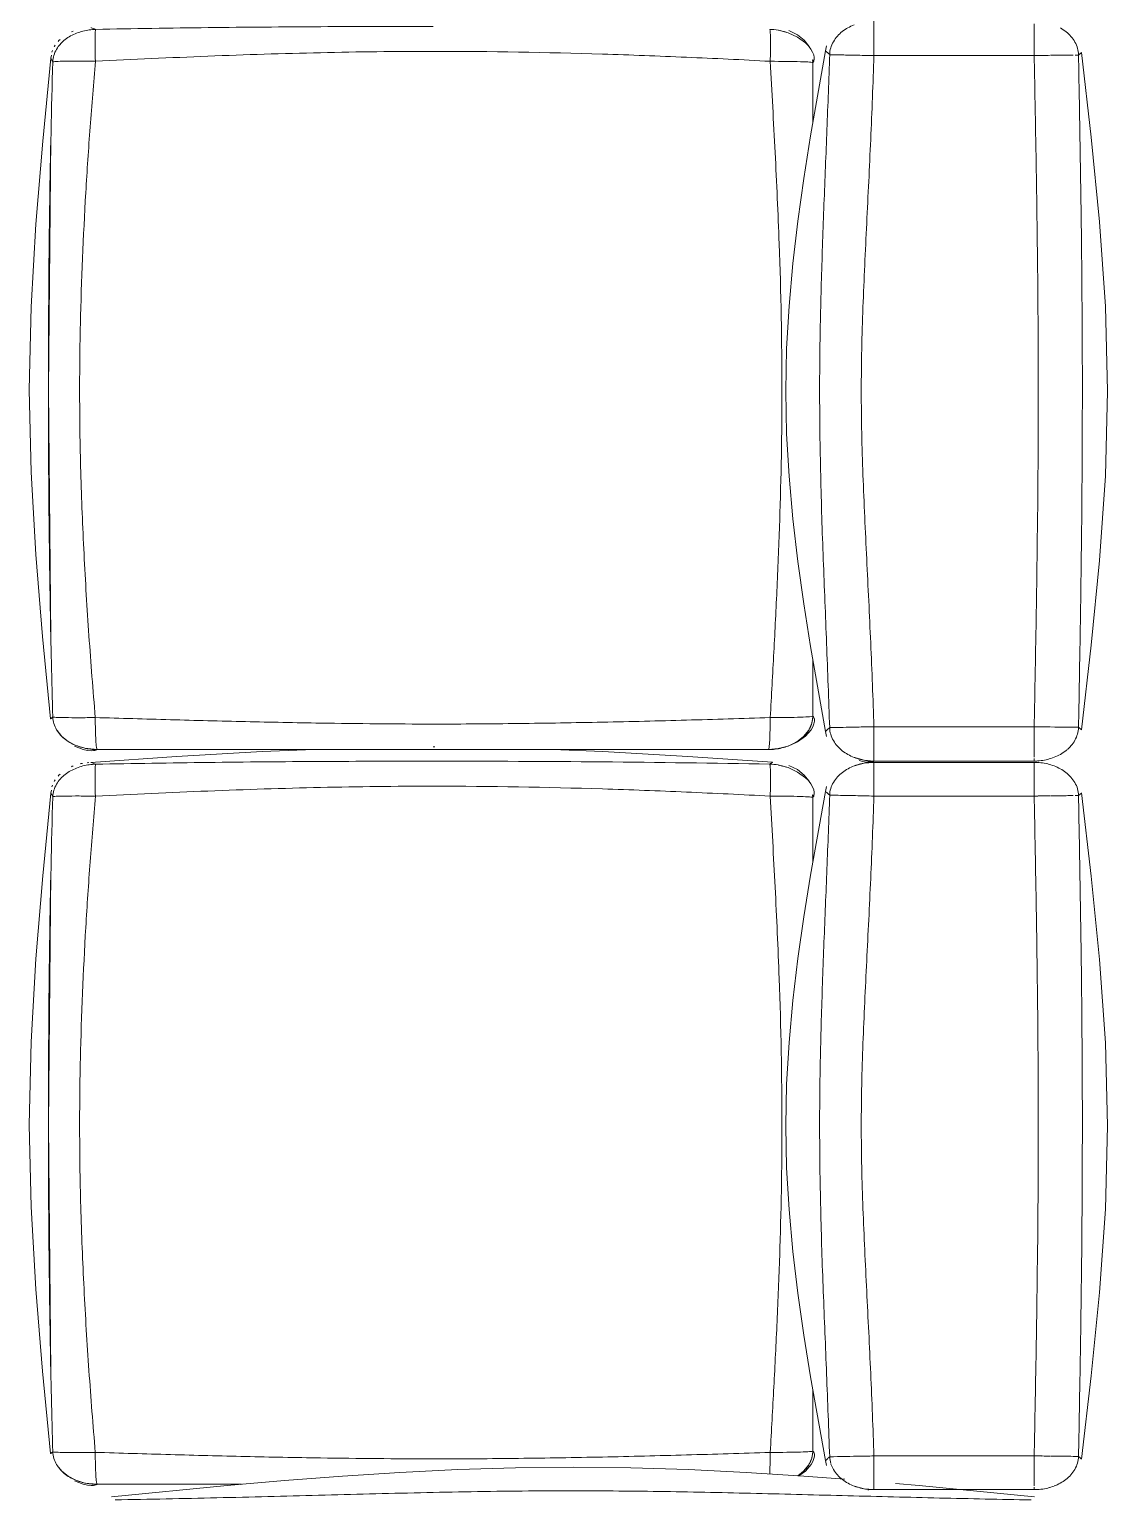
# Model space of a CAD drawing. Header units: millimetres. Extents: x 1680 to 166026, y 35966 to 91121.
# Drawn here: x 127098 to 128071, y 50130 to 51455 of the extents above; entities that cross this region are included whole.
import ezdxf

# ---------------------------------------------------------------- set-up
doc = ezdxf.new("R2010")
doc.units = ezdxf.units.MM
doc.layers.add('G-IMPT', color=8, linetype='Continuous', lineweight=18)
doc.layers.add('I-Furn', color=252, linetype='Continuous', lineweight=13)

# ---------------------------------------------------------------- blocks, each defined once
blk = doc.blocks.new('plan')
at = {"layer": 'G-IMPT', "color": 252, "lineweight": 20, "true_color": 0x939598}
for p, q in [((498117.9, -207505), (498118.7, -207504.6)), ((498118.7, -207504.6), (498119.5, -207504.3)), ((498756, -207503.4), (498764.8, -207505.8)), ((498764.8, -207505.8), (498773.2, -207509.7)), ((498765.3, -207503.8), (498773, -207507.5)), ((498102.4, -207518.3), (498102.7, -207517.7)), ((498102.7, -207517.7), (498103.3, -207516.9)), ((498105.9, -207513.5), (498106.6, -207512.6)), ((498106.6, -207512.6), (498107.6, -207511.7)), ((498773, -207507.5), (498779.2, -207512.4)), ((498773.2, -207509.7), (498780.4, -207514.9)), ((498779.2, -207512.4), (498783.6, -207518)), ((498780.4, -207514.9), (498783, -207517.6)), ((498783, -207517.6), (498785.1, -207520.4)), ((498783.6, -207518), (498784.1, -207519.2)), ((498799.2, -207517.5), (498798.3, -207522)), ((498099.4, -207528.7), (498092.1, -207603.6)), ((498092.1, -207603.6), (498099.4, -207528.7)), ((498099.4, -207528.7), (498099.8, -207526)), ((498100.2, -207523.1), (498100.8, -207521.8)), ((498784.9, -207598.8), (498798.3, -207522)), ((498798.3, -207522), (498784.9, -207598.8)), ((498785.1, -207520.4), (498786.7, -207523.1)), ((498786.7, -207523.1), (498787.8, -207525.8)), ((498786.9, -207532.7), (498786.8, -207530.7)), ((498787, -207530), (498786.9, -207532.6)), ((498786.9, -207532.5), (498787, -207530.4)), ((498787.1, -207532.5), (498786.9, -207532.7)), ((498786.9, -207532.7), (498787, -207586.6)), ((498787.3, -207532.3), (498787.1, -207532.5)), ((498787.8, -207531.5), (498787.3, -207532.3)), ((498787.8, -207525.8), (498788.2, -207528.1)), ((498788, -207530.8), (498787.8, -207531.5)), ((498788.2, -207529.8), (498788, -207530.8)), ((498788.2, -207528.1), (498788.2, -207529.8)), ((499038.3, -207599.9), (499029.5, -207523.4)), ((499029.5, -207523.4), (499038.3, -207599.9)), ((498778.8, -207637.2), (498784.9, -207598.8)), ((498784.9, -207598.8), (498778.8, -207637.2)), ((498092.1, -207603.6), (498085.9, -207678.4)), ((498085.9, -207678.4), (498092.1, -207603.6)), ((498097.1, -207828.2), (498099.4, -207600.2)), ((499045.8, -207676.4), (499038.3, -207599.9)), ((499038.3, -207599.9), (499045.8, -207676.4)), ((498773.4, -207675.7), (498778.8, -207637.2)), ((498778.8, -207637.2), (498773.4, -207675.7)), ((498085.9, -207678.4), (498081.5, -207753.3)), ((498081.5, -207753.3), (498085.9, -207678.4)), ((498768.9, -207714.1), (498773.4, -207675.7)), ((498773.4, -207675.7), (498768.9, -207714.1)), ((499051, -207752.8), (499045.8, -207676.4)), ((499045.8, -207676.4), (499051, -207752.8)), ((498765.5, -207752.5), (498768.9, -207714.1)), ((498768.9, -207714.1), (498765.5, -207752.5)), ((498081.5, -207753.3), (498079.9, -207828.2)), ((498079.9, -207828.2), (498081.5, -207753.3)), ((498763.3, -207790.9), (498765.5, -207752.5)), ((498765.5, -207752.5), (498763.3, -207790.9)), ((499053, -207829.3), (499051, -207752.8)), ((499051, -207752.8), (499053, -207829.3)), ((498762.5, -207829.3), (498763.3, -207790.9)), ((498763.3, -207790.9), (498762.5, -207829.3)), ((498079.9, -207828.2), (498081.5, -207902.4)), ((498081.5, -207902.4), (498079.9, -207828.2)), ((498099.3, -208051.8), (498097.1, -207828.2)), ((498763.3, -207867.7), (498762.5, -207829.3)), ((498762.5, -207829.3), (498763.3, -207867.7)), ((499053, -207829.3), (499051, -207905.8)), ((499051, -207905.8), (499053, -207829.3)), ((498765.5, -207906.1), (498763.3, -207867.7)), ((498763.3, -207867.7), (498765.5, -207906.1)), ((498081.5, -207902.4), (498085.8, -207976.7)), ((498085.8, -207976.7), (498081.5, -207902.4)), ((498768.9, -207944.6), (498765.5, -207906.1)), ((498765.5, -207906.1), (498768.9, -207944.6)), ((499051, -207905.8), (499045.8, -207982.2)), ((499045.8, -207982.2), (499051, -207905.8)), ((498773.4, -207983), (498768.9, -207944.6)), ((498768.9, -207944.6), (498773.4, -207983)), ((498085.8, -207976.7), (498091.9, -208050.9)), ((498091.9, -208050.9), (498085.8, -207976.7)), ((498778.8, -208021.4), (498773.4, -207983)), ((498773.4, -207983), (498778.8, -208021.4)), ((499045.8, -207982.2), (499038.3, -208058.7)), ((499038.3, -208058.7), (499045.8, -207982.2)), ((498784.9, -208059.8), (498778.8, -208021.4)), ((498778.8, -208021.4), (498784.9, -208059.8)), ((498091.9, -208050.9), (498099.1, -208125.1)), ((498099.1, -208125.1), (498091.9, -208050.9)), ((498798.3, -208136.6), (498784.9, -208059.8)), ((498784.9, -208059.8), (498798.3, -208136.6)), ((499038.3, -208058.7), (499029.5, -208135.2)), ((499029.5, -208135.2), (499038.3, -208058.7)), ((498787, -208072.1), (498786.9, -208122.9)), ((498783.3, -208135.4), (498786, -208129.2)), ((498786, -208129.2), (498786.7, -208126)), ((498786.7, -208126), (498786.9, -208122.9)), ((498787.2, -208123), (498787, -208122.9)), ((498787.6, -208123.5), (498787.2, -208123)), ((498787.8, -208123.9), (498787.6, -208123.5)), ((498788.1, -208124.6), (498787.8, -208123.9)), ((498788, -208129.7), (498788.4, -208127.4)), ((498788.4, -208125.6), (498788.1, -208124.6)), ((498788.4, -208127.4), (498788.4, -208125.6)), ((498105, -208135.8), (498109.2, -208141)), ((498109.2, -208141), (498114.9, -208145.6)), ((498772.5, -208146), (498778.7, -208141.1)), ((498773.2, -208146), (498780.4, -208140.8)), ((498778.7, -208141.1), (498783.3, -208135.4)), ((498780.4, -208140.8), (498785.4, -208135)), ((498785.4, -208135), (498787, -208132.3)), ((498787, -208132.3), (498788, -208129.7)), ((498799.2, -208141.1), (498798.3, -208136.6)), ((498114.9, -208145.6), (498121.9, -208149.2)), ((498120.7, -208149.9), (498128.6, -208152.9)), ((498121.9, -208149.2), (498130.1, -208151.7)), ((498128.6, -208152.9), (498132.4, -208153.7)), ((498130.1, -208151.7), (498141, -208152.9)), ((498132.4, -208153.7), (498135.6, -208154)), ((498135.6, -208154), (498137.7, -208153.9)), ((498137.7, -208153.9), (498139, -208153.7)), ((498140.9, -208152.9), (498138.4, -208152.9)), ((498139, -208153.7), (498139.8, -208153.5)), ((498139.8, -208153.5), (498140.3, -208153.3)), ((498140.3, -208153.3), (498140.8, -208153)), ((498140.8, -208153), (498141, -208152.9)), ((498444.4, -208153), (498141, -208152.9)), ((498290, -208154.8), (498212.7, -208159.2)), ((498212.7, -208159.2), (498290, -208154.8)), ((498336.9, -208152.9), (498290, -208154.8)), ((498290, -208154.8), (498336.9, -208152.9)), ((498445.8, -208150.5), (498444.4, -208150.5)), ((498444.4, -208150.5), (498445.8, -208150.5)), ((498445.8, -208153), (498444.4, -208153)), ((498746.9, -208152.9), (498445.8, -208153)), ((498597.6, -208154.7), (498552, -208152.9)), ((498552, -208152.9), (498597.6, -208154.7)), ((498674.1, -208159.1), (498597.6, -208154.7)), ((498597.6, -208154.7), (498674.1, -208159.1)), ((498746.9, -208152.9), (498755.8, -208152.1)), ((498755, -208152.2), (498755.8, -208152.1)), ((498755.8, -208152.1), (498764.6, -208149.8)), ((498755.8, -208152.1), (498757.1, -208151.8)), ((498763.4, -208150.2), (498764.7, -208149.8)), ((498764.6, -208149.8), (498772.5, -208146)), ((498764.7, -208149.8), (498773.2, -208146)), ((498117.9, -208168.5), (498118.7, -208168)), ((498118.7, -208168), (498119.5, -208167.8)), ((498125.9, -208165.8), (498126.7, -208165.6)), ((498126.7, -208165.6), (498127.8, -208165.4)), ((498132.2, -208164.8), (498133.6, -208164.6)), ((498212.7, -208159.2), (498135.5, -208164.5)), ((498135.5, -208164.5), (498212.7, -208159.2)), ((498444.4, -208163.4), (498398.8, -208163.5)), ((498444.4, -208163.4), (498445.5, -208163.4)), ((498445.5, -208163.4), (498500.3, -208163.5)), ((498750.7, -208164.4), (498674.1, -208159.1)), ((498674.1, -208159.1), (498750.7, -208164.4)), ((498756, -208166.9), (498764.8, -208169.2)), ((498764.8, -208169.2), (498773.2, -208173.2)), ((498765.3, -208167.2), (498773, -208171)), ((498824.8, -208160.2), (498824.4, -208160.1)), ((498824.6, -208167.5), (498824.4, -208167.6)), ((498833.3, -208165.2), (498824.6, -208167.5)), ((498833.4, -208162.5), (498824.8, -208160.2)), ((498832, -208163.8), (498828.7, -208162.8)), ((498835.2, -208164.3), (498832, -208163.8)), ((498842.1, -208164.5), (498833.3, -208165.2)), ((498842.1, -208163.3), (498833.4, -208162.5)), ((498837.9, -208164.4), (498835.2, -208164.3)), ((498836.7, -208163.3), (498842.1, -208163.3)), ((498837.3, -208163.3), (498836.7, -208163.3)), ((498836.7, -208164.4), (498842.1, -208164.5)), ((498837.3, -208164.4), (498836.7, -208164.4)), ((498840.1, -208164.2), (498837.9, -208164.4)), ((498841, -208163.9), (498840.1, -208164.2)), ((498841.7, -208163.7), (498841, -208163.9)), ((498842.1, -208163.4), (498841.7, -208163.7)), ((498842.1, -208163.3), (498914.6, -208163.3)), ((498842.2, -208163.3), (498842.1, -208163.4)), ((498914.6, -208164.5), (498842.1, -208164.5)), ((498842.3, -208163.3), (498842.2, -208163.3)), ((498842.3, -208163.3), (498842.3, -208163.3)), ((498986.7, -208163.3), (498914.6, -208163.3)), ((498914.6, -208164.5), (498986.7, -208164.5)), ((498990.7, -208164.4), (498986.9, -208164.5)), ((498990.6, -208164.4), (498990.7, -208164.4)), ((498102.4, -208181.8), (498102.7, -208181.1)), ((498102.7, -208181.1), (498103.3, -208180.4)), ((498105.9, -208176.9), (498106.6, -208176)), ((498106.6, -208176), (498107.6, -208175.2)), ((498773, -208171), (498779.2, -208175.9)), ((498773.2, -208173.2), (498780.4, -208178.3)), ((498779.2, -208175.9), (498783.6, -208181.5)), ((498780.4, -208178.3), (498783, -208181)), ((498783, -208181), (498785.1, -208183.8)), ((498783.6, -208181.5), (498784.1, -208182.6)), ((498099.4, -208192.2), (498092.1, -208267)), ((498092.1, -208267), (498099.4, -208192.2)), ((498099.4, -208192.2), (498099.8, -208189.5)), ((498100.2, -208186.6), (498100.8, -208185.2)), ((498784.9, -208266.2), (498798.3, -208190.7)), ((498798.3, -208190.7), (498784.9, -208266.2)), ((498785.1, -208183.8), (498786.7, -208186.6)), ((498786.7, -208186.6), (498787.8, -208189.2)), ((498786.9, -208196.1), (498786.8, -208194.1)), ((498787, -208193.5), (498786.9, -208196)), ((498786.9, -208196), (498787, -208193.9)), ((498787.3, -208195.7), (498787.1, -208196)), ((498787.8, -208195), (498787.3, -208195.7)), ((498787.8, -208189.2), (498788.2, -208191.5)), ((498788, -208194.3), (498787.8, -208195)), ((498788.2, -208193.2), (498788, -208194.3)), ((498788.2, -208191.5), (498788.2, -208193.2)), ((498799.2, -208186.2), (498798.3, -208190.7)), ((499038.3, -208267.3), (499029.5, -208192.1)), ((499029.5, -208192.1), (499038.3, -208267.3)), ((498787.1, -208196), (498786.9, -208196.1)), ((498786.9, -208196.1), (498787, -208254.1)), ((498092.1, -208267), (498085.9, -208341.9)), ((498085.9, -208341.9), (498092.1, -208267)), ((498097.1, -208491.6), (498099.4, -208263.6)), ((498778.8, -208304), (498784.9, -208266.2)), ((498784.9, -208266.2), (498778.8, -208304)), ((499045.8, -208342.4), (499038.3, -208267.3)), ((499038.3, -208267.3), (499045.8, -208342.4)), ((498773.4, -208341.7), (498778.8, -208304)), ((498778.8, -208304), (498773.4, -208341.7)), ((498085.9, -208341.9), (498081.5, -208416.8)), ((498081.5, -208416.8), (498085.9, -208341.9)), ((498768.9, -208379.5), (498773.4, -208341.7)), ((498773.4, -208341.7), (498768.9, -208379.5)), ((499051, -208417.6), (499045.8, -208342.4)), ((499045.8, -208342.4), (499051, -208417.6)), ((498765.5, -208417.3), (498768.9, -208379.5)), ((498768.9, -208379.5), (498765.5, -208417.3)), ((498081.5, -208416.8), (498079.9, -208491.6)), ((498079.9, -208491.6), (498081.5, -208416.8)), ((498763.3, -208455), (498765.5, -208417.3)), ((498765.5, -208417.3), (498763.3, -208455)), ((499053, -208492.8), (499051, -208417.6)), ((499051, -208417.6), (499053, -208492.8)), ((498762.5, -208492.8), (498763.3, -208455)), ((498763.3, -208455), (498762.5, -208492.8)), ((498079.9, -208491.6), (498081.5, -208565.9)), ((498081.5, -208565.9), (498079.9, -208491.6)), ((498099.3, -208715.2), (498097.1, -208491.6)), ((498763.3, -208530.6), (498762.5, -208492.8)), ((498762.5, -208492.8), (498763.3, -208530.6)), ((499053, -208492.8), (499051, -208568)), ((499051, -208568), (499053, -208492.8)), ((498765.5, -208568.3), (498763.3, -208530.6)), ((498763.3, -208530.6), (498765.5, -208568.3)), ((498081.5, -208565.9), (498085.8, -208640.1)), ((498085.8, -208640.1), (498081.5, -208565.9)), ((498768.9, -208606.1), (498765.5, -208568.3)), ((498765.5, -208568.3), (498768.9, -208606.1)), ((499051, -208568), (499045.8, -208643.1)), ((499045.8, -208643.1), (499051, -208568)), ((498773.4, -208643.8), (498768.9, -208606.1)), ((498768.9, -208606.1), (498773.4, -208643.8)), ((498085.8, -208640.1), (498091.9, -208714.3)), ((498091.9, -208714.3), (498085.8, -208640.1)), ((498778.8, -208681.6), (498773.4, -208643.8)), ((498773.4, -208643.8), (498778.8, -208681.6)), ((499045.8, -208643.1), (499038.3, -208718.3)), ((499038.3, -208718.3), (499045.8, -208643.1)), ((498784.9, -208719.4), (498778.8, -208681.6)), ((498778.8, -208681.6), (498784.9, -208719.4)), ((498091.9, -208714.3), (498099.1, -208788.6)), ((498099.1, -208788.6), (498091.9, -208714.3)), ((498798.3, -208794.9), (498784.9, -208719.4)), ((498784.9, -208719.4), (498798.3, -208794.9)), ((499038.3, -208718.3), (499029.5, -208793.5)), ((499029.5, -208793.5), (499038.3, -208718.3)), ((498787, -208731.5), (498786.9, -208786.3)), ((498786, -208792.7), (498786.7, -208789.4)), ((498786.7, -208789.4), (498786.9, -208786.3)), ((498787.2, -208786.5), (498787, -208786.4)), ((498787.6, -208786.9), (498787.2, -208786.5)), ((498787.8, -208787.3), (498787.6, -208786.9)), ((498788.1, -208788), (498787.8, -208787.3)), ((498788, -208793.1), (498788.4, -208790.8)), ((498788.4, -208789.1), (498788.1, -208788)), ((498788.4, -208790.8), (498788.4, -208789.1)), ((498105, -208799.2), (498109.2, -208804.5)), ((498109.2, -208804.5), (498114.9, -208809)), ((498466.5, -208803), (498414.4, -208805.6)), ((498414.4, -208805.6), (498466.5, -208803)), ((498518.6, -208801.4), (498466.5, -208803)), ((498466.5, -208803), (498518.6, -208801.4)), ((498570.6, -208800.8), (498518.6, -208801.4)), ((498518.6, -208801.4), (498570.6, -208800.8)), ((498622.7, -208801.4), (498570.6, -208800.8)), ((498570.6, -208800.8), (498622.7, -208801.4)), ((498674.7, -208803), (498622.7, -208801.4)), ((498622.7, -208801.4), (498674.7, -208803)), ((498726.8, -208805.6), (498674.7, -208803)), ((498674.7, -208803), (498726.8, -208805.6)), ((498773.5, -208808.6), (498778.7, -208804.5)), ((498774.3, -208808.7), (498780.4, -208804.3)), ((498778.7, -208804.5), (498783.3, -208798.8)), ((498780.4, -208804.3), (498785.4, -208798.5)), ((498783.3, -208798.8), (498786, -208792.7)), ((498785.4, -208798.5), (498787, -208795.7)), ((498787, -208795.7), (498788, -208793.1)), ((498799.2, -208799.3), (498798.3, -208794.9)), ((498114.9, -208809), (498121.9, -208812.7)), ((498120.7, -208813.3), (498128.6, -208816.3)), ((498121.9, -208812.7), (498130.1, -208815.2)), ((498128.6, -208816.3), (498132.4, -208817.1)), ((498130.1, -208815.2), (498141, -208816.3)), ((498132.4, -208817.1), (498135.6, -208817.4)), ((498135.6, -208817.4), (498137.7, -208817.4)), ((498137.7, -208817.4), (498139, -208817.2)), ((498140.9, -208816.3), (498138.4, -208816.4)), ((498139, -208817.2), (498139.8, -208816.9)), ((498139.8, -208816.9), (498140.3, -208816.8)), ((498140.3, -208816.8), (498140.8, -208816.5)), ((498140.8, -208816.5), (498141, -208816.4)), ((498270.6, -208816.4), (498141, -208816.3)), ((498258.3, -208817.5), (498154.1, -208827.5)), ((498154.1, -208827.5), (498258.3, -208817.5)), ((498310.3, -208812.9), (498258.3, -208817.5)), ((498258.3, -208817.5), (498310.3, -208812.9)), ((498362.4, -208808.9), (498310.3, -208812.9)), ((498310.3, -208812.9), (498362.4, -208808.9)), ((498414.4, -208805.6), (498362.4, -208808.9)), ((498362.4, -208808.9), (498414.4, -208805.6)), ((498778.9, -208808.9), (498726.8, -208805.6)), ((498726.8, -208805.6), (498778.9, -208808.9)), ((498815.8, -208811.8), (498778.9, -208808.9)), ((498778.9, -208808.9), (498815.8, -208811.8)), ((498824.6, -208818), (498824.4, -208818)), ((498833.3, -208820.4), (498824.6, -208818)), ((498883, -208817.5), (498861.6, -208815.6)), ((498861.6, -208815.6), (498883, -208817.5)), ((498987.1, -208827.5), (498883, -208817.5)), ((498883, -208817.5), (498987.1, -208827.5)), ((498842.1, -208821.1), (498833.3, -208820.4)), ((498836.7, -208821.2), (498837.5, -208821.2)), ((498842.1, -208821.1), (498914.6, -208821.1)), ((498986.7, -208821.1), (498914.6, -208821.1)), ((499000.5, -208819.1), (499001.7, -208818.8))]:
    blk.add_line(p, q, dxfattribs=at)
at = {"layer": 'I-Furn', "color": 252, "lineweight": 20, "true_color": 0x939598}
for p, q in [((498445.5, -207522.5), (498444.4, -207522.5)), ((498842.1, -207526.3), (498914.6, -207526.3)), ((498914.6, -207526.3), (498986.7, -207526.3)), ((498444.4, -208129.9), (498445.8, -208129.9)), ((498914.6, -208132.3), (498842.1, -208132.3)), ((498986.7, -208132.3), (498914.6, -208132.3)), ((498445.8, -208152.9), (498444.4, -208152.9)), ((498444.4, -208163.4), (498445.5, -208163.4)), ((498842.1, -208163.3), (498914.6, -208163.3)), ((498914.6, -208164.5), (498842.1, -208164.5)), ((498914.6, -208163.3), (498986.7, -208163.3)), ((498986.7, -208164.5), (498914.6, -208164.5)), ((498445.5, -208186), (498444.4, -208186)), ((498842.1, -208194.9), (498914.6, -208194.9)), ((498914.6, -208194.9), (498986.7, -208194.9)), ((498914.6, -208790.7), (498842.1, -208790.7)), ((498986.7, -208790.7), (498914.6, -208790.7)), ((498444.4, -208793.3), (498445.8, -208793.3)), ((498842.1, -208821.1), (498914.6, -208821.1)), ((498914.6, -208821.1), (498986.7, -208821.1))]:
    blk.add_line(p, q, dxfattribs=at)
for points, knots in [([(498108, -207515.8), (498109.3, -207514.4), (498112.2, -207511.7), (498117.1, -207508.5), (498122.5, -207506), (498128.2, -207504.2), (498134, -207503), (498138, -207502.7), (498139.9, -207502.7)], [0.3367542, 0.3367542, 0.3367542, 0.3367542, 0.4444444, 0.5555556, 0.6666667, 0.7777778, 0.8888889, 1, 1, 1, 1]), ([(498135.6, -207501.1), (498135.7, -207501.2), (498136.2, -207501.3), (498137.5, -207501.8), (498139.1, -207502.4), (498139.9, -207502.7)], [0.1666667, 0.1666667, 0.1666667, 0.1666667, 0.3333333, 0.6666667, 0.9999953, 0.9999953, 0.9999953, 0.9999953]), ([(498139.9, -207502.7), (498139.7, -207502.8), (498139.4, -207504.5), (498139.2, -207510.8), (498139.2, -207520.3), (498139.4, -207527.8), (498139.5, -207531.5)], [0, 0, 0, 0, 0.25, 0.5, 0.75, 0.9999993, 0.9999993, 0.9999993, 0.9999993]), ([(498748.6, -207506), (498748.6, -207505.3), (498748.5, -207504.1), (498748.3, -207503), (498748.1, -207502.7), (498748.1, -207502.7)], [0.6666667, 0.6666667, 0.6666667, 0.6666667, 0.7777778, 0.8888889, 1, 1, 1, 1]), ([(498842.1, -207526.3), (498842.1, -207518.2), (498842.1, -207502.2), (498842.1, -207495.3), (498842.1, -207495.3)], [0, 0, 0, 0, 1, 1.992122, 1.992122, 1.992122, 1.992122]), ([(499019.9, -207509.1), (499021.3, -207510.6), (499023.6, -207514), (499025.4, -207517.8), (499025.8, -207519.8)], [-0.3333333, -0.3333333, -0.3333333, -0.3333333, -0.2222222, -0.1111112, -0.1111112, -0.1111112, -0.1111112]), ([(498097.1, -207828.2), (498097.1, -207799.9), (498097.3, -207743.4), (498098.3, -207644.7), (498099.9, -207574.2), (498101.1, -207532)], [0, 0, 0, 0, 0.285714, 0.571429, 1, 1, 1, 1]), ([(498101.1, -207532), (498100.9, -207531.6), (498100.5, -207530.9), (498099.9, -207529.7), (498099.5, -207529), (498099.5, -207528.9)], [0.0000082, 0.0000082, 0.0000082, 0.0000082, 0.2, 0.4, 0.8, 0.8, 0.8, 0.8]), ([(498139.5, -207531.5), (498134.5, -207531.5), (498124.5, -207531.4), (498111.9, -207531.4), (498103.4, -207531.6), (498101.2, -207531.9), (498101.1, -207532)], [0.0000002, 0.0000002, 0.0000002, 0.0000002, 0.25, 0.5, 0.75, 1, 1, 1, 1]), ([(498139.5, -207531.5), (498138.7, -207541.4), (498137.1, -207561.1), (498134, -207600.6), (498129.4, -207669.8), (498126, -207748.9), (498125.3, -207808.4), (498125.3, -207828.2)], [0.0000001, 0.0000001, 0.0000001, 0.0000001, 0.1, 0.2, 0.4, 0.8, 1, 1, 1, 1]), ([(498444.4, -207522.5), (498410.5, -207522.5), (498342.7, -207523.4), (498241.1, -207526.6), (498173.3, -207529.8), (498139.5, -207531.5)], [0, 0, 0, 0, 0.3333333, 0.6666667, 1, 1, 1, 1]), ([(498748.5, -207531.5), (498735.9, -207530.8), (498710.7, -207529.5), (498660.2, -207527.2), (498571.9, -207523.9), (498496.1, -207522.5), (498445.5, -207522.5)], [0, 0, 0, 0, 0.125, 0.25, 0.5, 1, 1, 1, 1]), ([(498759.1, -207828.2), (498759.1, -207784.2), (498757.6, -207712.7), (498753.1, -207613.8), (498750, -207558.9), (498748.5, -207531.5)], [0, 0, 0, 0, 0.444444, 0.722222, 1, 1, 1, 1]), ([(498786.9, -207532.7), (498787, -207532.5), (498784.9, -207532.2), (498773.7, -207531.7), (498758.7, -207531.5), (498748.5, -207531.5)], [0, 0, 0, 0, 0.25, 0.5, 1, 1, 1, 1]), ([(498798.3, -207522), (498798.3, -207522), (498798.5, -207522.1), (498799.7, -207523.2), (498801.1, -207524.6), (498802.2, -207525.5)], [0, 0, 0, 0, 0.2857143, 0.5714286, 0.9999983, 0.9999983, 0.9999983, 0.9999983]), ([(498802.2, -207525.5), (498802.2, -207525.5), (498804.1, -207525.5), (498811.8, -207525.7), (498825, -207526), (498836.4, -207526.2), (498842.1, -207526.3)], [0.0000017, 0.0000017, 0.0000017, 0.0000017, 0.2222222, 0.4444444, 0.7222222, 1, 1, 1, 1]), ([(499026.7, -207525.8), (499027, -207525.6), (499027.4, -207525.3), (499028, -207524.8), (499028.5, -207524.4), (499028.9, -207524), (499029.3, -207523.7), (499029.4, -207523.5), (499029.4, -207523.5)], [0.0000273, 0.0000273, 0.0000273, 0.0000273, 0.1428571, 0.2857143, 0.4285714, 0.5714286, 0.7142857, 0.8571429, 0.8571429, 0.8571429, 0.8571429]), ([(499030.2, -207829.3), (499030.2, -207778.7), (499029.6, -207702.8), (499028.3, -207614.3), (499027.4, -207563.8), (499027, -207538.5), (499026.7, -207525.8)], [0, 0, 0, 0, 0.5, 0.75, 0.875, 1, 1, 1, 1]), ([(498748.5, -208124.1), (498749.1, -208114.2), (498750.2, -208094.5), (498751.8, -208065), (498753.3, -208035.4), (498755.2, -207996), (498758, -207926.9), (498759.1, -207867.7), (498759.1, -207828.2)], [0, 0, 0, 0, 0.1, 0.2, 0.3, 0.4, 0.6, 1, 1, 1, 1]), ([(498793.1, -207829.3), (498793.1, -207842), (498793.3, -207867.3), (498794, -207905.4), (498795, -207943.3), (498796.4, -207981.3), (498797.9, -208019.2), (498799.9, -208069.9), (498801.3, -208107.8), (498802.2, -208133.1)], [0, 0, 0, 0, 0.125, 0.25, 0.375, 0.5, 0.625, 0.75, 1, 1, 1, 1]), ([(498990.4, -207829.3), (498990.4, -207879.8), (498989.8, -207955.6), (498988.2, -208056.6), (498987.2, -208107.1), (498986.7, -208132.3)], [0, 0, 0, 0, 0.5, 0.75, 1, 1, 1, 1]), ([(499026.7, -208132.8), (499027, -208120.1), (499027.4, -208094.9), (499028.1, -208056.9), (499028.7, -208019), (499029.4, -207968.4), (499029.9, -207917.8), (499030.1, -207867.3), (499030.2, -207842), (499030.2, -207829.3)], [0, 0, 0, 0, 0.125, 0.25, 0.375, 0.5, 0.75, 0.875, 1, 1, 1, 1]), ([(498099.1, -208125.1), (498099.1, -208125.1), (498099.3, -208125), (498099.7, -208124.6), (498100.2, -208124.3), (498100.6, -208124), (498100.9, -208123.7), (498101.1, -208123.5)], [0, 0, 0, 0, 0.285714, 0.571429, 0.714286, 0.857143, 1, 1, 1, 1]), ([(498101.1, -208123.5), (498101.1, -208123.7), (498103.4, -208123.9), (498111.8, -208124.1), (498124.5, -208124.2), (498134.4, -208124.1), (498139.4, -208124)], [0, 0, 0, 0, 0.25, 0.5, 0.75, 0.9999999, 0.9999999, 0.9999999, 0.9999999]), ([(498108, -208139.8), (498106.7, -208138.3), (498104.3, -208135.1), (498101.8, -208129.6), (498101.1, -208125.6), (498101.1, -208123.5)], [0.6693698, 0.6693698, 0.6693698, 0.6693698, 0.7777778, 0.8888889, 0.9999999, 0.9999999, 0.9999999, 0.9999999]), ([(498139.4, -208124), (498150.7, -208124.4), (498173.3, -208125), (498207.2, -208126), (498241.1, -208126.9), (498286.2, -208128), (498354, -208129.3), (498410.5, -208129.9), (498444.4, -208129.9)], [0, 0, 0, 0, 0.1111111, 0.2222222, 0.3333333, 0.4444444, 0.6666667, 1, 1, 1, 1]), ([(498139.4, -208124), (498139.4, -208127.8), (498139.5, -208135.4), (498139.9, -208145), (498140.4, -208151.3), (498140.8, -208152.9), (498141, -208152.9)], [0, 0, 0, 0, 0.25, 0.5, 0.75, 0.9962336, 0.9962336, 0.9962336, 0.9962336]), ([(498445.8, -208129.9), (498458.4, -208129.9), (498483.6, -208129.8), (498534.1, -208129.3), (498597.2, -208128.3), (498660.3, -208126.7), (498710.7, -208125.3), (498735.9, -208124.5), (498748.5, -208124.1)], [0, 0, 0, 0, 0.125, 0.25, 0.5, 0.75, 0.875, 1, 1, 1, 1]), ([(498746.9, -208152.9), (498747.2, -208152.9), (498747.6, -208151.3), (498748.1, -208145.1), (498748.4, -208135.5), (498748.5, -208127.9), (498748.5, -208124.1)], [0.0037568, 0.0037568, 0.0037568, 0.0037568, 0.25, 0.5, 0.75, 1, 1, 1, 1]), ([(498748.5, -208124.1), (498758.8, -208124.1), (498773.7, -208123.8), (498784.9, -208123.3), (498786.9, -208123), (498786.9, -208122.9)], [0, 0, 0, 0, 0.5, 0.75, 0.9962409, 0.9962409, 0.9962409, 0.9962409]), ([(498786.9, -208122.8), (498787, -208124.9), (498786.4, -208129), (498784, -208134.7), (498780.3, -208139.7), (498775.8, -208143.9), (498770.6, -208147.2), (498766.9, -208148.9), (498765, -208149.6)], [0, 0, 0, 0, 0.1111111, 0.2222222, 0.3333333, 0.4444444, 0.5555556, 0.6659223, 0.6659223, 0.6659223, 0.6659223]), ([(498842.1, -208132.3), (498837, -208132.4), (498826.7, -208132.6), (498809.1, -208133), (498802.4, -208133.1), (498802.2, -208133.1)], [0, 0, 0, 0, 0.25, 0.5, 1, 1, 1, 1]), ([(498842.1, -208163.3), (498842.1, -208163.3), (498842.1, -208156.5), (498842.1, -208140.4), (498842.1, -208132.3)], [-1.991106, -1.991106, -1.991106, -1.991106, -1, 0, 0, 0, 0]), ([(499029.4, -208135.1), (499029.4, -208135.1), (499029.2, -208134.9), (499028.4, -208134.2), (499027.4, -208133.4), (499026.7, -208132.8)], [0.1428571, 0.1428571, 0.1428571, 0.1428571, 0.2857143, 0.5714286, 0.9999725, 0.9999725, 0.9999725, 0.9999725]), ([(498746.9, -208152.9), (498696.8, -208152.9), (498621.5, -208152.9), (498546.2, -208152.9), (498521.1, -208152.9)], [-1, -1, -1, -1, -0.5, -0.25, -0.25, -0.25, -0.25]), ([(498108, -208179.3), (498109.3, -208177.9), (498112.2, -208175.2), (498117.1, -208172), (498122.5, -208169.5), (498128.2, -208167.6), (498134, -208166.5), (498138, -208166.2), (498139.9, -208166.2)], [0.3367542, 0.3367542, 0.3367542, 0.3367542, 0.4444444, 0.5555556, 0.6666667, 0.7777778, 0.8888889, 1, 1, 1, 1]), ([(498135.6, -208164.6), (498135.7, -208164.6), (498136.2, -208164.8), (498137.5, -208165.2), (498139.1, -208165.8), (498139.9, -208166.2)], [0.1666667, 0.1666667, 0.1666667, 0.1666667, 0.3333333, 0.6666667, 0.9999953, 0.9999953, 0.9999953, 0.9999953]), ([(498139.9, -208166.2), (498139.7, -208166.2), (498139.4, -208167.9), (498139.2, -208174.3), (498139.2, -208183.8), (498139.4, -208191.2), (498139.5, -208195)], [0, 0, 0, 0, 0.25, 0.5, 0.75, 0.9999993, 0.9999993, 0.9999993, 0.9999993]), ([(498748.1, -208166.1), (498748.3, -208166), (498748.6, -208165.8), (498749.1, -208165.4), (498749.6, -208165.1), (498750.1, -208164.8), (498750.5, -208164.5), (498750.6, -208164.4), (498750.7, -208164.4)], [0, 0, 0, 0, 0.125, 0.25, 0.375, 0.5, 0.75, 0.875, 0.875, 0.875, 0.875]), ([(498748.6, -208169.5), (498748.6, -208168.8), (498748.5, -208167.6), (498748.3, -208166.5), (498748.1, -208166.2), (498748.1, -208166.1)], [0.6666667, 0.6666667, 0.6666667, 0.6666667, 0.7777778, 0.8888889, 1, 1, 1, 1]), ([(498824.4, -208160.1), (498826.2, -208160.8), (498830.1, -208162), (498836, -208163), (498840.1, -208163.3), (498842.1, -208163.3)], [0.6712264, 0.6712264, 0.6712264, 0.6712264, 0.7777778, 0.8888889, 1, 1, 1, 1]), ([(498842.1, -208164.5), (498840.1, -208164.4), (498836.1, -208164.7), (498830.1, -208165.7), (498826.3, -208166.9), (498824.4, -208167.6)], [0, 0, 0, 0, 0.1111111, 0.2222222, 0.3306089, 0.3306089, 0.3306089, 0.3306089]), ([(498842.1, -208163.3), (498841.7, -208163.3), (498840.9, -208163.3), (498839.8, -208163.3), (498838.9, -208163.3), (498838.4, -208163.3), (498838.2, -208163.3)], [0.0207581, 0.0207581, 0.0207581, 0.0207581, 0.2, 0.4, 0.6, 0.8, 0.8, 0.8, 0.8]), ([(498838.2, -208164.5), (498838.4, -208164.5), (498839.3, -208164.5), (498840.8, -208164.5), (498842.1, -208164.5)], [0.2, 0.2, 0.2, 0.2, 0.4, 0.979235, 0.979235, 0.979235, 0.979235]), ([(498842.1, -208194.9), (498842.1, -208186.9), (498842.1, -208175), (498842.1, -208168.3), (498842.1, -208166.8)], [0, 0, 0, 0, 1, 1.5, 1.5, 1.5, 1.5]), ([(498998.9, -208161.8), (498997, -208162.3), (498992.9, -208163), (498988.8, -208163.3), (498986.7, -208163.3)], [-0.2222214, -0.2222214, -0.2222214, -0.2222214, -0.1111111, 0, 0, 0, 0]), ([(498986.7, -208164.5), (498987.1, -208164.5), (498987.7, -208164.5), (498988.5, -208164.5), (498988.9, -208164.5), (498989.1, -208164.5)], [0.0007843, 0.0007843, 0.0007843, 0.0007843, 0.2, 0.4, 0.6, 0.6, 0.6, 0.6]), ([(499019.8, -208177.8), (499021.2, -208179.4), (499023.5, -208182.7), (499025.4, -208186.4), (499025.8, -208188.4)], [-0.3333333, -0.3333333, -0.3333333, -0.3333333, -0.2222222, -0.1111112, -0.1111112, -0.1111112, -0.1111112]), ([(498097.1, -208491.6), (498097.1, -208463.4), (498097.3, -208406.9), (498098.3, -208308.1), (498099.9, -208237.7), (498101.1, -208195.5)], [0, 0, 0, 0, 0.285714, 0.571429, 1, 1, 1, 1]), ([(498101.1, -208195.5), (498100.9, -208195.1), (498100.5, -208194.4), (498099.9, -208193.1), (498099.5, -208192.5), (498099.5, -208192.3)], [0.0000082, 0.0000082, 0.0000082, 0.0000082, 0.2, 0.4, 0.8, 0.8, 0.8, 0.8]), ([(498139.5, -208195), (498134.5, -208194.9), (498124.5, -208194.8), (498111.9, -208194.9), (498103.4, -208195.1), (498101.2, -208195.3), (498101.1, -208195.5)], [0.0000002, 0.0000002, 0.0000002, 0.0000002, 0.25, 0.5, 0.75, 1, 1, 1, 1]), ([(498139.5, -208195), (498138.7, -208204.9), (498137.1, -208224.6), (498134, -208264.1), (498129.4, -208333.2), (498126, -208412.4), (498125.3, -208471.8), (498125.3, -208491.6)], [0.0000001, 0.0000001, 0.0000001, 0.0000001, 0.1, 0.2, 0.4, 0.8, 1, 1, 1, 1]), ([(498444.4, -208186), (498410.5, -208186), (498342.7, -208186.8), (498241.1, -208190.1), (498173.3, -208193.3), (498139.5, -208195)], [0, 0, 0, 0, 0.3333333, 0.6666667, 1, 1, 1, 1]), ([(498748.5, -208194.9), (498735.9, -208194.3), (498710.7, -208193), (498660.2, -208190.7), (498571.9, -208187.3), (498496.1, -208186), (498445.5, -208186)], [0, 0, 0, 0, 0.125, 0.25, 0.5, 1, 1, 1, 1]), ([(498759.1, -208491.6), (498759.1, -208447.6), (498757.6, -208376.1), (498753.1, -208277.2), (498750, -208222.3), (498748.5, -208194.9)], [0, 0, 0, 0, 0.444444, 0.722222, 1, 1, 1, 1]), ([(498786.9, -208196.1), (498787, -208196), (498784.9, -208195.7), (498773.7, -208195.1), (498758.7, -208194.9), (498748.5, -208194.9)], [0, 0, 0, 0, 0.25, 0.5, 1, 1, 1, 1]), ([(498798.3, -208190.7), (498798.3, -208190.6), (498798.5, -208190.8), (498799.7, -208191.9), (498801.1, -208193.2), (498802.2, -208194.1)], [0, 0, 0, 0, 0.2857143, 0.5714286, 0.9999983, 0.9999983, 0.9999983, 0.9999983]), ([(498802.2, -208194.1), (498802.2, -208194.1), (498804.1, -208194.1), (498811.8, -208194.3), (498825, -208194.5), (498836.4, -208194.8), (498842.1, -208194.9)], [0.0000017, 0.0000017, 0.0000017, 0.0000017, 0.2222222, 0.4444444, 0.7222222, 1, 1, 1, 1]), ([(499026.7, -208194.4), (499027, -208194.2), (499027.4, -208193.9), (499028, -208193.4), (499028.5, -208193), (499028.9, -208192.6), (499029.3, -208192.3), (499029.4, -208192.2), (499029.4, -208192.1)], [0.0000273, 0.0000273, 0.0000273, 0.0000273, 0.1428571, 0.2857143, 0.4285714, 0.5714286, 0.7142857, 0.8571429, 0.8571429, 0.8571429, 0.8571429]), ([(499030.2, -208492.8), (499030.2, -208443), (499029.6, -208368.4), (499028.3, -208281.4), (499027.4, -208231.7), (499027, -208206.9), (499026.7, -208194.4)], [0, 0, 0, 0, 0.5, 0.75, 0.875, 1, 1, 1, 1]), ([(498748.5, -208787.5), (498749.1, -208777.7), (498750.2, -208758), (498751.8, -208728.4), (498753.3, -208698.9), (498755.2, -208659.4), (498758, -208590.4), (498759.1, -208531.2), (498759.1, -208491.6)], [0, 0, 0, 0, 0.1, 0.2, 0.3, 0.4, 0.6, 1, 1, 1, 1]), ([(498793.1, -208492.8), (498793.1, -208505.3), (498793.3, -208530.2), (498794, -208567.6), (498795, -208604.9), (498796.4, -208642.2), (498797.9, -208679.5), (498799.9, -208729.3), (498801.3, -208766.6), (498802.2, -208791.5)], [0, 0, 0, 0, 0.125, 0.25, 0.375, 0.5, 0.625, 0.75, 1, 1, 1, 1]), ([(498990.4, -208492.8), (498990.4, -208542.4), (498989.8, -208616.9), (498988.2, -208716.2), (498987.2, -208765.9), (498986.7, -208790.7)], [0, 0, 0, 0, 0.5, 0.75, 1, 1, 1, 1]), ([(499026.7, -208791.1), (499027, -208778.7), (499027.4, -208753.9), (499028.1, -208716.6), (499028.7, -208679.3), (499029.4, -208629.6), (499029.9, -208579.8), (499030.1, -208530.1), (499030.2, -208505.2), (499030.2, -208492.8)], [0, 0, 0, 0, 0.125, 0.25, 0.375, 0.5, 0.75, 0.875, 1, 1, 1, 1]), ([(498099.1, -208788.6), (498099.1, -208788.6), (498099.3, -208788.5), (498099.7, -208788.1), (498100.2, -208787.7), (498100.6, -208787.4), (498100.9, -208787.1), (498101.1, -208787)], [0, 0, 0, 0, 0.285714, 0.571429, 0.714286, 0.857143, 1, 1, 1, 1]), ([(498101.1, -208787), (498101.1, -208787.1), (498103.4, -208787.4), (498111.8, -208787.6), (498124.5, -208787.6), (498134.4, -208787.5), (498139.4, -208787.5)], [0, 0, 0, 0, 0.25, 0.5, 0.75, 0.9999999, 0.9999999, 0.9999999, 0.9999999]), ([(498108, -208803.2), (498106.7, -208801.8), (498104.3, -208798.6), (498101.8, -208793), (498101.1, -208789), (498101.1, -208787)], [0.6693698, 0.6693698, 0.6693698, 0.6693698, 0.7777778, 0.8888889, 0.9999999, 0.9999999, 0.9999999, 0.9999999]), ([(498139.4, -208787.5), (498150.7, -208787.8), (498173.3, -208788.5), (498207.2, -208789.5), (498241.1, -208790.4), (498286.2, -208791.5), (498354, -208792.8), (498410.5, -208793.3), (498444.4, -208793.3)], [0, 0, 0, 0, 0.1111111, 0.2222222, 0.3333333, 0.4444444, 0.6666667, 1, 1, 1, 1]), ([(498139.4, -208787.5), (498139.4, -208791.3), (498139.5, -208798.9), (498139.9, -208808.5), (498140.4, -208814.8), (498140.8, -208816.3), (498141, -208816.3)], [0, 0, 0, 0, 0.25, 0.5, 0.75, 0.9962336, 0.9962336, 0.9962336, 0.9962336]), ([(498445.8, -208793.3), (498458.4, -208793.3), (498483.6, -208793.3), (498534.1, -208792.8), (498597.2, -208791.8), (498660.3, -208790.2), (498710.7, -208788.7), (498735.9, -208787.9), (498748.5, -208787.5)], [0, 0, 0, 0, 0.125, 0.25, 0.5, 0.75, 0.875, 1, 1, 1, 1]), ([(498748.1, -208807.1), (498748.2, -208804.6), (498748.4, -208798.5), (498748.5, -208791.4), (498748.5, -208787.5)], [0.5274007, 0.5274007, 0.5274007, 0.5274007, 0.75, 0.9999997, 0.9999997, 0.9999997, 0.9999997]), ([(498748.5, -208787.5), (498758.8, -208787.5), (498773.7, -208787.3), (498784.9, -208786.8), (498786.9, -208786.5), (498786.9, -208786.3)], [0, 0, 0, 0, 0.5, 0.75, 0.9962409, 0.9962409, 0.9962409, 0.9962409]), ([(498786.9, -208786.3), (498787, -208788.4), (498786.4, -208792.4), (498784.8, -208796.2), (498783.8, -208797.9)], [0, 0, 0, 0, 0.1111111, 0.220386, 0.220386, 0.220386, 0.220386]), ([(498802.2, -208791.5), (498801.9, -208791.7), (498801.3, -208792.2), (498800.5, -208792.9), (498799.9, -208793.6), (498799.1, -208794.3), (498798.6, -208794.7), (498798.4, -208794.9), (498798.4, -208794.9)], [0, 0, 0, 0, 0.125, 0.25, 0.375, 0.5, 0.75, 0.875, 0.875, 0.875, 0.875]), ([(498842.1, -208790.7), (498837, -208790.8), (498826.7, -208791), (498809.1, -208791.3), (498802.4, -208791.5), (498802.2, -208791.5)], [0, 0, 0, 0, 0.25, 0.5, 1, 1, 1, 1]), ([(498842.1, -208821.1), (498842.1, -208821.1), (498842.1, -208814.4), (498842.1, -208798.7), (498842.1, -208790.7)], [-1.991044, -1.991044, -1.991044, -1.991044, -1, 0, 0, 0, 0]), ([(499029.4, -208793.4), (499029.4, -208793.4), (499029.2, -208793.2), (499028.4, -208792.5), (499027.4, -208791.7), (499026.7, -208791.1)], [0.1428571, 0.1428571, 0.1428571, 0.1428571, 0.2857143, 0.5714286, 0.9999725, 0.9999725, 0.9999725, 0.9999725]), ([(498783.8, -208798), (498782.7, -208799.8), (498780.3, -208803.1), (498776.7, -208806.5), (498774.3, -208808.2), (498773.5, -208808.7)], [0.2222222, 0.2222222, 0.2222222, 0.2222222, 0.3333333, 0.4444444, 0.4925196, 0.4925196, 0.4925196, 0.4925196]), ([(498803.3, -208798), (498803.9, -208799.7), (498805.5, -208803.3), (498809.1, -208808), (498813.6, -208812.2), (498818.7, -208815.5), (498822.4, -208817.2), (498824.3, -208817.9)], [0.1203058, 0.1203058, 0.1203058, 0.1203058, 0.2222222, 0.3333333, 0.4444444, 0.5555556, 0.6666667, 0.6666667, 0.6666667, 0.6666667]), ([(498271.3, -208816.3), (498253.1, -208816.3), (498209.7, -208816.3), (498166.3, -208816.3), (498141, -208816.3)], [-0.4294127, -0.4294127, -0.4294127, -0.4294127, -0.25, 0, 0, 0, 0]), ([(498824.4, -208818), (498826.3, -208818.6), (498830.1, -208819.8), (498836.1, -208820.9), (498840.1, -208821.1), (498842.1, -208821.1)], [0.6692888, 0.6692888, 0.6692888, 0.6692888, 0.7777778, 0.8888889, 1, 1, 1, 1]), ([(498157.4, -208830.4), (498172.7, -208830.1), (498203.3, -208829.5), (498249.2, -208828.5), (498295.1, -208827.4), (498341, -208826.2), (498386.9, -208825), (498448.1, -208823.5), (498509.4, -208822.4), (498555.3, -208822.2), (498570.6, -208822.2)], [0, 0, 0, 0, 0.111111, 0.222222, 0.333333, 0.444444, 0.555556, 0.666667, 0.888889, 1, 1, 1, 1]), ([(498998.9, -208819.7), (498996.9, -208820.2), (498992.9, -208820.9), (498988.8, -208821.1), (498986.7, -208821.1)], [-0.2222215, -0.2222215, -0.2222215, -0.2222215, -0.1111111, 0, 0, 0, 0])]:
    blk.add_open_spline(points, degree=3, knots=knots, dxfattribs=at)
for points in [[(498139.9, -207502.7), (498173.7, -207502), (498241.3, -207501), (498342.8, -207500.1), (498410.6, -207500), (498444.4, -207500)], [(498748.1, -207502.7), (498753.2, -207502.8), (498758.3, -207503.6), (498763, -207505.2)], [(498748.5, -207531.5), (498748.6, -207529.5), (498748.7, -207525.6), (498748.8, -207520.3), (498748.8, -207515.6), (498748.8, -207511.6), (498748.7, -207508.4), (498748.6, -207506.7), (498748.6, -207506)], [(498824.2, -207498.7), (498822.3, -207499.4), (498818.6, -207501.1), (498813.4, -207504.5), (498809, -207508.7), (498805.4, -207513.7), (498802.9, -207519.4), (498802.2, -207523.4), (498802.2, -207525.5)], [(498986.7, -207497.7), (498986.7, -207499.3), (498986.7, -207501.4), (498986.7, -207504.4)], [(498986.7, -207507.2), (498986.7, -207506.2), (498986.7, -207505.3), (498986.7, -207504.4)], [(498986.7, -207504.4), (498986.7, -207507.3), (498986.7, -207510.9), (498986.7, -207514.7)], [(499010.4, -207501.3), (499012.2, -207502.4), (499013.9, -207503.5), (499015.5, -207504.8)], [(499015.5, -207504.8), (499017.1, -207506.1), (499018.5, -207507.5), (499019.8, -207509.1)], [(499017.6, -207506.6), (499017.8, -207506.8), (499018, -207507), (499018.2, -207507.3)], [(498101.1, -207532), (498101.1, -207530), (498101.8, -207526.1), (498104.2, -207520.6), (498106.6, -207517.4), (498107.9, -207516)], [(498114.6, -207510.2), (498114.1, -207510.5), (498113.6, -207510.9), (498113.1, -207511.2)], [(498986.7, -207526.3), (498986.7, -207522.7), (498986.7, -207518.7), (498986.7, -207514.9)], [(499025.8, -207519.8), (499026.4, -207521.7), (499026.7, -207523.8), (499026.7, -207525.8)], [(498786.9, -207530.8), (498786.9, -207530.8), (498786.9, -207531.2), (498786.9, -207532.1), (498786.9, -207532.7)], [(498786.9, -207532.7), (498786.9, -207532.1), (498786.9, -207531.2), (498786.9, -207530.8), (498786.9, -207530.8)], [(498786.9, -207531.1), (498786.9, -207531.6), (498786.9, -207532.2), (498786.9, -207532.7)], [(498786.9, -207532.7), (498786.9, -207550.8), (498786.9, -207568.8), (498786.9, -207586.9)], [(498802.2, -207525.5), (498801.8, -207536.7), (498801, -207559.3), (498799.7, -207593), (498798.4, -207626.8), (498797, -207660.5), (498795.8, -207694.2), (498794.7, -207727.9), (498793.8, -207761.7), (498793.3, -207795.5), (498793.1, -207818), (498793.1, -207829.3)], [(498830.7, -207829.3), (498830.7, -207804), (498831.9, -207753.5), (498835.6, -207677.8), (498839.3, -207602.1), (498841.3, -207551.6), (498842.1, -207526.3)], [(498986.7, -207521.3), (498986.7, -207522.9), (498986.7, -207524.6), (498986.7, -207526.3)], [(499001.3, -207526.1), (498996.5, -207526.2), (498991.4, -207526.3), (498986.7, -207526.3)], [(498986.7, -207526.3), (498988.9, -207526.3), (498991, -207526.3), (498993.2, -207526.2)], [(498986.7, -207526.3), (498987.2, -207551.6), (498988.2, -207602.1), (498989.4, -207677.8), (498990.2, -207753.6), (498990.4, -207804.1), (498990.4, -207829.3)], [(499001.9, -207526.1), (499006.7, -207526.1), (499011.7, -207526), (499014.8, -207526)], [(499014.8, -207526), (499018.5, -207525.9), (499020.4, -207525.9), (499022, -207525.9)], [(499016.6, -207526), (499016, -207526), (499015.4, -207526), (499014.8, -207526)], [(499026.7, -207525.8), (499026.7, -207525.8), (499025.8, -207525.8), (499023.7, -207525.9)], [(498101.1, -208123.5), (498100.1, -208090.8), (498098.6, -208025.3), (498097.4, -207926.8), (498097.1, -207861.1), (498097.1, -207828.2)], [(498125.3, -207828.2), (498125.3, -207852.9), (498126, -207902.3), (498129, -207976.3), (498133.5, -208050.2), (498137.4, -208099.4), (498139.4, -208124)], [(498842.1, -208132.3), (498841.3, -208107.1), (498839.3, -208056.6), (498835.6, -207980.8), (498831.9, -207905.1), (498830.7, -207854.6), (498830.7, -207829.3)], [(498786.9, -208071.8), (498786.9, -208088.8), (498786.9, -208105.8), (498786.9, -208122.8)], [(498786.9, -208122.9), (498786.9, -208122.9), (498786.9, -208122.8), (498786.9, -208122.8)], [(498141, -208152.9), (498139, -208152.9), (498135, -208152.7), (498129, -208151.6), (498123.2, -208149.8), (498117.6, -208147.4), (498112.5, -208144.1), (498109.5, -208141.4), (498108.1, -208139.9)], [(498802.2, -208133.1), (498801.9, -208133.4), (498801.3, -208133.9), (498800.5, -208134.6), (498799.9, -208135.2), (498799.3, -208135.8), (498798.9, -208136.2), (498798.5, -208136.5), (498798.4, -208136.6), (498798.4, -208136.6)], [(498802.2, -208133.1), (498802.2, -208135.2), (498802.9, -208139.2), (498805.4, -208144.9), (498809, -208149.9), (498813.4, -208154.1), (498818.6, -208157.5), (498822.3, -208159.2), (498824.2, -208160)], [(498986.7, -208143.7), (498986.7, -208139.9), (498986.7, -208136), (498986.7, -208132.3)], [(498986.7, -208132.3), (498991.4, -208132.4), (498996.5, -208132.4), (499001.3, -208132.5)], [(498993, -208132.4), (498991, -208132.4), (498988.8, -208132.3), (498986.7, -208132.3)], [(498986.7, -208132.3), (498986.7, -208134), (498986.7, -208135.6), (498986.7, -208137.2)], [(499014.8, -208132.6), (499011.1, -208132.6), (499006.8, -208132.6), (499001.9, -208132.5)], [(499014.8, -208132.6), (499015.4, -208132.7), (499016, -208132.7), (499016.6, -208132.7)], [(499023.5, -208132.8), (499021.5, -208132.7), (499018.4, -208132.7), (499014.8, -208132.6)], [(499025.8, -208138.9), (499024.7, -208142.8), (499022.6, -208146.4), (499019.9, -208149.6)], [(499023.7, -208132.8), (499025.7, -208132.8), (499026.7, -208132.8), (499026.7, -208132.8)], [(499026.7, -208132.8), (499026.7, -208134.9), (499026.4, -208136.9), (499025.8, -208138.9)], [(498139, -208152.9), (498139, -208152.9), (498139.5, -208152.9), (498140.5, -208152.9), (498141, -208152.9)], [(498141, -208152.9), (498140.5, -208152.9), (498140, -208152.9), (498139.6, -208152.9)], [(498368.6, -208152.9), (498343.3, -208152.9), (498292.7, -208152.9), (498216.9, -208152.9), (498166.3, -208152.9), (498141, -208152.9)], [(498141, -208152.9), (498141, -208152.9), (498141, -208152.9), (498141, -208152.9)], [(498765, -208149.6), (498763.1, -208150.4), (498759.1, -208151.6), (498753.1, -208152.7), (498749, -208152.9), (498746.9, -208152.9)], [(498746.9, -208152.9), (498746.9, -208152.9), (498746.9, -208152.9), (498746.9, -208152.9)], [(498986.7, -208144.2), (498986.7, -208147.9), (498986.7, -208151.8), (498986.7, -208154.2)], [(498986.7, -208154.2), (498986.7, -208153.8), (498986.7, -208153.3), (498986.7, -208152.9)], [(498986.7, -208154.2), (498986.7, -208157.1), (498986.7, -208158.6), (498986.7, -208159.7)], [(499015.5, -208153.8), (499013.9, -208155.1), (499012.2, -208156.3), (499010.4, -208157.3)], [(499016.3, -208153.2), (499016, -208153.4), (499015.7, -208153.6), (499015.5, -208153.8)], [(499019.9, -208149.6), (499018.9, -208150.7), (499017.9, -208151.8), (499016.8, -208152.8)], [(498139.9, -208166.2), (498173.7, -208165.5), (498241.3, -208164.4), (498342.8, -208163.6), (498410.6, -208163.4), (498444.4, -208163.4)], [(498445.5, -208163.4), (498496, -208163.4), (498596.9, -208163.8), (498697.7, -208165.2), (498748.1, -208166.1)], [(498748.1, -208166.1), (498753.2, -208166.2), (498758.3, -208167.1), (498763, -208168.7)], [(498824.3, -208167.7), (498822.4, -208168.4), (498818.7, -208170.1), (498813.6, -208173.4), (498809.1, -208177.5), (498805.4, -208182.4), (498802.9, -208188), (498802.2, -208192), (498802.2, -208194.1)], [(498838.2, -208163.3), (498838.4, -208163.3), (498839, -208163.3), (498840.4, -208163.3), (498841.5, -208163.3), (498842.1, -208163.3)], [(498842.1, -208164.5), (498841.5, -208164.5), (498840.4, -208164.5), (498839, -208164.5), (498838.4, -208164.5), (498838.2, -208164.5)], [(498842.1, -208166.7), (498842.1, -208165.2), (498842.1, -208164.5), (498842.1, -208164.5)], [(498986.7, -208163.3), (498986.7, -208163.3), (498986.7, -208162.6), (498986.7, -208161.1)], [(498986.7, -208162.9), (498986.7, -208163.2), (498986.7, -208163.3), (498986.7, -208163.3)], [(498986.7, -208163.3), (498987.1, -208163.3), (498987.7, -208163.3), (498988.5, -208163.3), (498988.9, -208163.3), (498989.1, -208163.3)], [(498989.1, -208163.3), (498988.6, -208163.3), (498987.7, -208163.3), (498986.7, -208163.3)], [(498986.7, -208164.5), (498988.8, -208164.4), (498990.8, -208164.6), (498992.8, -208164.8)], [(498989.1, -208164.5), (498988.6, -208164.5), (498987.7, -208164.5), (498986.7, -208164.5)], [(498986.7, -208166.6), (498986.7, -208165.1), (498986.7, -208164.5), (498986.7, -208164.5)], [(498986.7, -208164.5), (498986.7, -208164.5), (498986.7, -208164.5), (498986.7, -208164.7)], [(498986.7, -208166.8), (498986.7, -208168.3), (498986.7, -208170.4), (498986.7, -208173.4)], [(498986.9, -208164.5), (498987.9, -208164.5), (498988.8, -208164.5), (498989.8, -208164.5)], [(498992.8, -208164.8), (498994.9, -208165), (498996.9, -208165.4), (498998.9, -208165.9)], [(499004.8, -208159.9), (499002.9, -208160.7), (499000.9, -208161.3), (498998.9, -208161.8)], [(498998.9, -208165.9), (499000.8, -208166.4), (499002.8, -208167), (499004.7, -208167.7)], [(499004.7, -208167.7), (499006.6, -208168.4), (499008.5, -208169.3), (499010.3, -208170.3)], [(499010.4, -208157.3), (499008.6, -208158.3), (499006.7, -208159.1), (499004.8, -208159.9)], [(498101.1, -208195.5), (498101.1, -208193.5), (498101.8, -208189.6), (498104.2, -208184.1), (498106.6, -208180.9), (498107.9, -208179.4)], [(498114.6, -208173.6), (498114.1, -208174), (498113.6, -208174.3), (498113.1, -208174.7)], [(498748.5, -208194.9), (498748.6, -208192.9), (498748.7, -208189.1), (498748.8, -208183.7), (498748.8, -208179), (498748.8, -208175.1), (498748.7, -208171.9), (498748.6, -208170.2), (498748.6, -208169.5)], [(498986.7, -208173.4), (498986.7, -208176.2), (498986.7, -208179.7), (498986.7, -208183.5)], [(499010.3, -208170.3), (499012.1, -208171.3), (499013.8, -208172.4), (499015.4, -208173.6)], [(499015.4, -208173.6), (499017, -208174.9), (499018.4, -208176.3), (499019.7, -208177.9)], [(499017.7, -208175.6), (499017.9, -208175.8), (499018.1, -208176), (499018.3, -208176.2)], [(498786.9, -208194.3), (498786.9, -208194.3), (498786.9, -208194.7), (498786.9, -208195.6), (498786.9, -208196.1)], [(498786.9, -208196.1), (498786.9, -208195.6), (498786.9, -208194.7), (498786.9, -208194.3), (498786.9, -208194.3)], [(498786.9, -208194.6), (498786.9, -208195.1), (498786.9, -208195.6), (498786.9, -208196.1)], [(498802.2, -208194.1), (498801.8, -208205.2), (498801, -208227.3), (498799.7, -208260.5), (498798.4, -208293.6), (498797, -208326.8), (498795.8, -208360), (498794.7, -208393.1), (498793.8, -208426.3), (498793.3, -208459.5), (498793.1, -208481.7), (498793.1, -208492.8)], [(498830.7, -208492.8), (498830.7, -208467.9), (498831.9, -208418.3), (498835.6, -208343.8), (498839.3, -208269.4), (498841.3, -208219.7), (498842.1, -208194.9)], [(498986.7, -208194.9), (498986.7, -208191.3), (498986.7, -208187.4), (498986.7, -208183.7)], [(498986.7, -208189.9), (498986.7, -208191.6), (498986.7, -208193.2), (498986.7, -208194.9)], [(499001.3, -208194.7), (498996.5, -208194.8), (498991.4, -208194.8), (498986.7, -208194.9)], [(498986.7, -208194.9), (498988.9, -208194.9), (498991.1, -208194.8), (498993.2, -208194.8)], [(498986.7, -208194.9), (498987.2, -208219.7), (498988.2, -208269.4), (498989.4, -208343.8), (498990.2, -208418.3), (498990.4, -208468), (498990.4, -208492.8)], [(499001.9, -208194.7), (499006.7, -208194.7), (499011.7, -208194.6), (499014.8, -208194.6)], [(499016.6, -208194.5), (499016, -208194.6), (499015.4, -208194.6), (499014.8, -208194.6)], [(499014.8, -208194.6), (499018.5, -208194.5), (499020.4, -208194.5), (499022, -208194.5)], [(499026.7, -208194.4), (499026.7, -208194.4), (499025.8, -208194.4), (499023.7, -208194.5)], [(499025.8, -208188.4), (499026.4, -208190.3), (499026.7, -208192.4), (499026.7, -208194.4)], [(498786.9, -208196.1), (498786.9, -208215.6), (498786.9, -208235), (498786.9, -208254.5)], [(498101.1, -208787), (498100.1, -208754.3), (498098.6, -208688.7), (498097.4, -208590.2), (498097.1, -208524.5), (498097.1, -208491.6)], [(498125.3, -208491.6), (498125.3, -208516.3), (498126, -208565.7), (498129, -208639.8), (498133.5, -208713.7), (498137.4, -208762.9), (498139.4, -208787.5)], [(498842.1, -208790.7), (498841.3, -208765.9), (498839.3, -208716.2), (498835.6, -208641.8), (498831.9, -208567.3), (498830.7, -208517.6), (498830.7, -208492.8)], [(498786.9, -208731.1), (498786.9, -208749.5), (498786.9, -208767.9), (498786.9, -208786.3)], [(498786.9, -208786.3), (498786.9, -208786.3), (498786.9, -208786.3), (498786.9, -208786.3)], [(498802.2, -208791.5), (498802.2, -208793.5), (498802.6, -208795.5), (498803.2, -208797.5)], [(498986.7, -208801.9), (498986.7, -208798.1), (498986.7, -208794.3), (498986.7, -208790.7)], [(498986.7, -208790.7), (498991.4, -208790.7), (498996.5, -208790.8), (499001.3, -208790.8)], [(498993.1, -208790.8), (498991, -208790.7), (498988.9, -208790.7), (498986.7, -208790.7)], [(498986.7, -208790.7), (498986.7, -208792.3), (498986.7, -208793.9), (498986.7, -208795.5)], [(499014.8, -208791), (499011.1, -208791), (499006.8, -208790.9), (499001.9, -208790.9)], [(499023.5, -208791.1), (499021.5, -208791.1), (499018.4, -208791), (499014.8, -208791)], [(499023.7, -208791.1), (499025.7, -208791.1), (499026.7, -208791.1), (499026.7, -208791.1)], [(499026.7, -208791.1), (499026.7, -208793.2), (499026.4, -208795.2), (499025.8, -208797.2)], [(498141, -208816.3), (498139, -208816.3), (498135, -208816.1), (498129, -208815.1), (498123.2, -208813.3), (498117.6, -208810.8), (498112.5, -208807.6), (498109.5, -208804.8), (498108.1, -208803.3)], [(498986.7, -208802.3), (498986.7, -208806), (498986.7, -208809.9), (498986.7, -208812.2)], [(499025.8, -208797.2), (499024.7, -208801.1), (499022.5, -208804.7), (499019.8, -208807.8)], [(498139, -208816.3), (498139, -208816.3), (498139.5, -208816.3), (498140.5, -208816.3), (498141, -208816.3)], [(498141, -208816.3), (498140.5, -208816.3), (498140, -208816.3), (498139.6, -208816.3)], [(498141, -208816.3), (498141, -208816.3), (498141, -208816.3), (498141, -208816.3)], [(498986.7, -208812.2), (498986.7, -208815), (498986.7, -208816.5), (498986.7, -208817.6)], [(499004.7, -208817.9), (499002.8, -208818.6), (499000.8, -208819.2), (498998.9, -208819.7)], [(499010.3, -208815.3), (499008.5, -208816.3), (499006.6, -208817.1), (499004.7, -208817.8)], [(499015.4, -208811.9), (499013.8, -208813.2), (499012.1, -208814.3), (499010.3, -208815.3)], [(499014.5, -208812.6), (499014, -208813), (499013.4, -208813.4), (499012.9, -208813.7)], [(499019.8, -208807.8), (499018.5, -208809.3), (499017, -208810.7), (499015.4, -208811.9)], [(498570.6, -208822.2), (498584.4, -208822.2), (498612, -208822.3), (498653.3, -208822.8), (498694.7, -208823.6), (498736, -208824.5), (498777.3, -208825.6), (498818.6, -208826.6), (498859.9, -208827.7), (498901.2, -208828.7), (498942.6, -208829.6), (498970.1, -208830.2), (498983.9, -208830.4)], [(498840.4, -208821.1), (498840.9, -208821.1), (498841.5, -208821.1), (498842.1, -208821.1)], [(498986.7, -208821.1), (498986.7, -208821.1), (498986.7, -208820.5), (498986.7, -208819)], [(498986.7, -208820.8), (498986.7, -208821), (498986.7, -208821.1), (498986.7, -208821.1)], [(498986.7, -208821.1), (498987.1, -208821.1), (498987.7, -208821.1), (498988.5, -208821.1), (498988.9, -208821.1), (498989.1, -208821.1)], [(498989.1, -208821.1), (498988.6, -208821.1), (498987.7, -208821.1), (498986.7, -208821.1)]]:
    blk.add_open_spline(points, degree=3, dxfattribs=at)

msp = doc.modelspace()

# ---------------------------------------------------------------- block references
msp.add_blockref('plan', (-370982.2, 258957.2))

doc.saveas('drawing.dxf')
